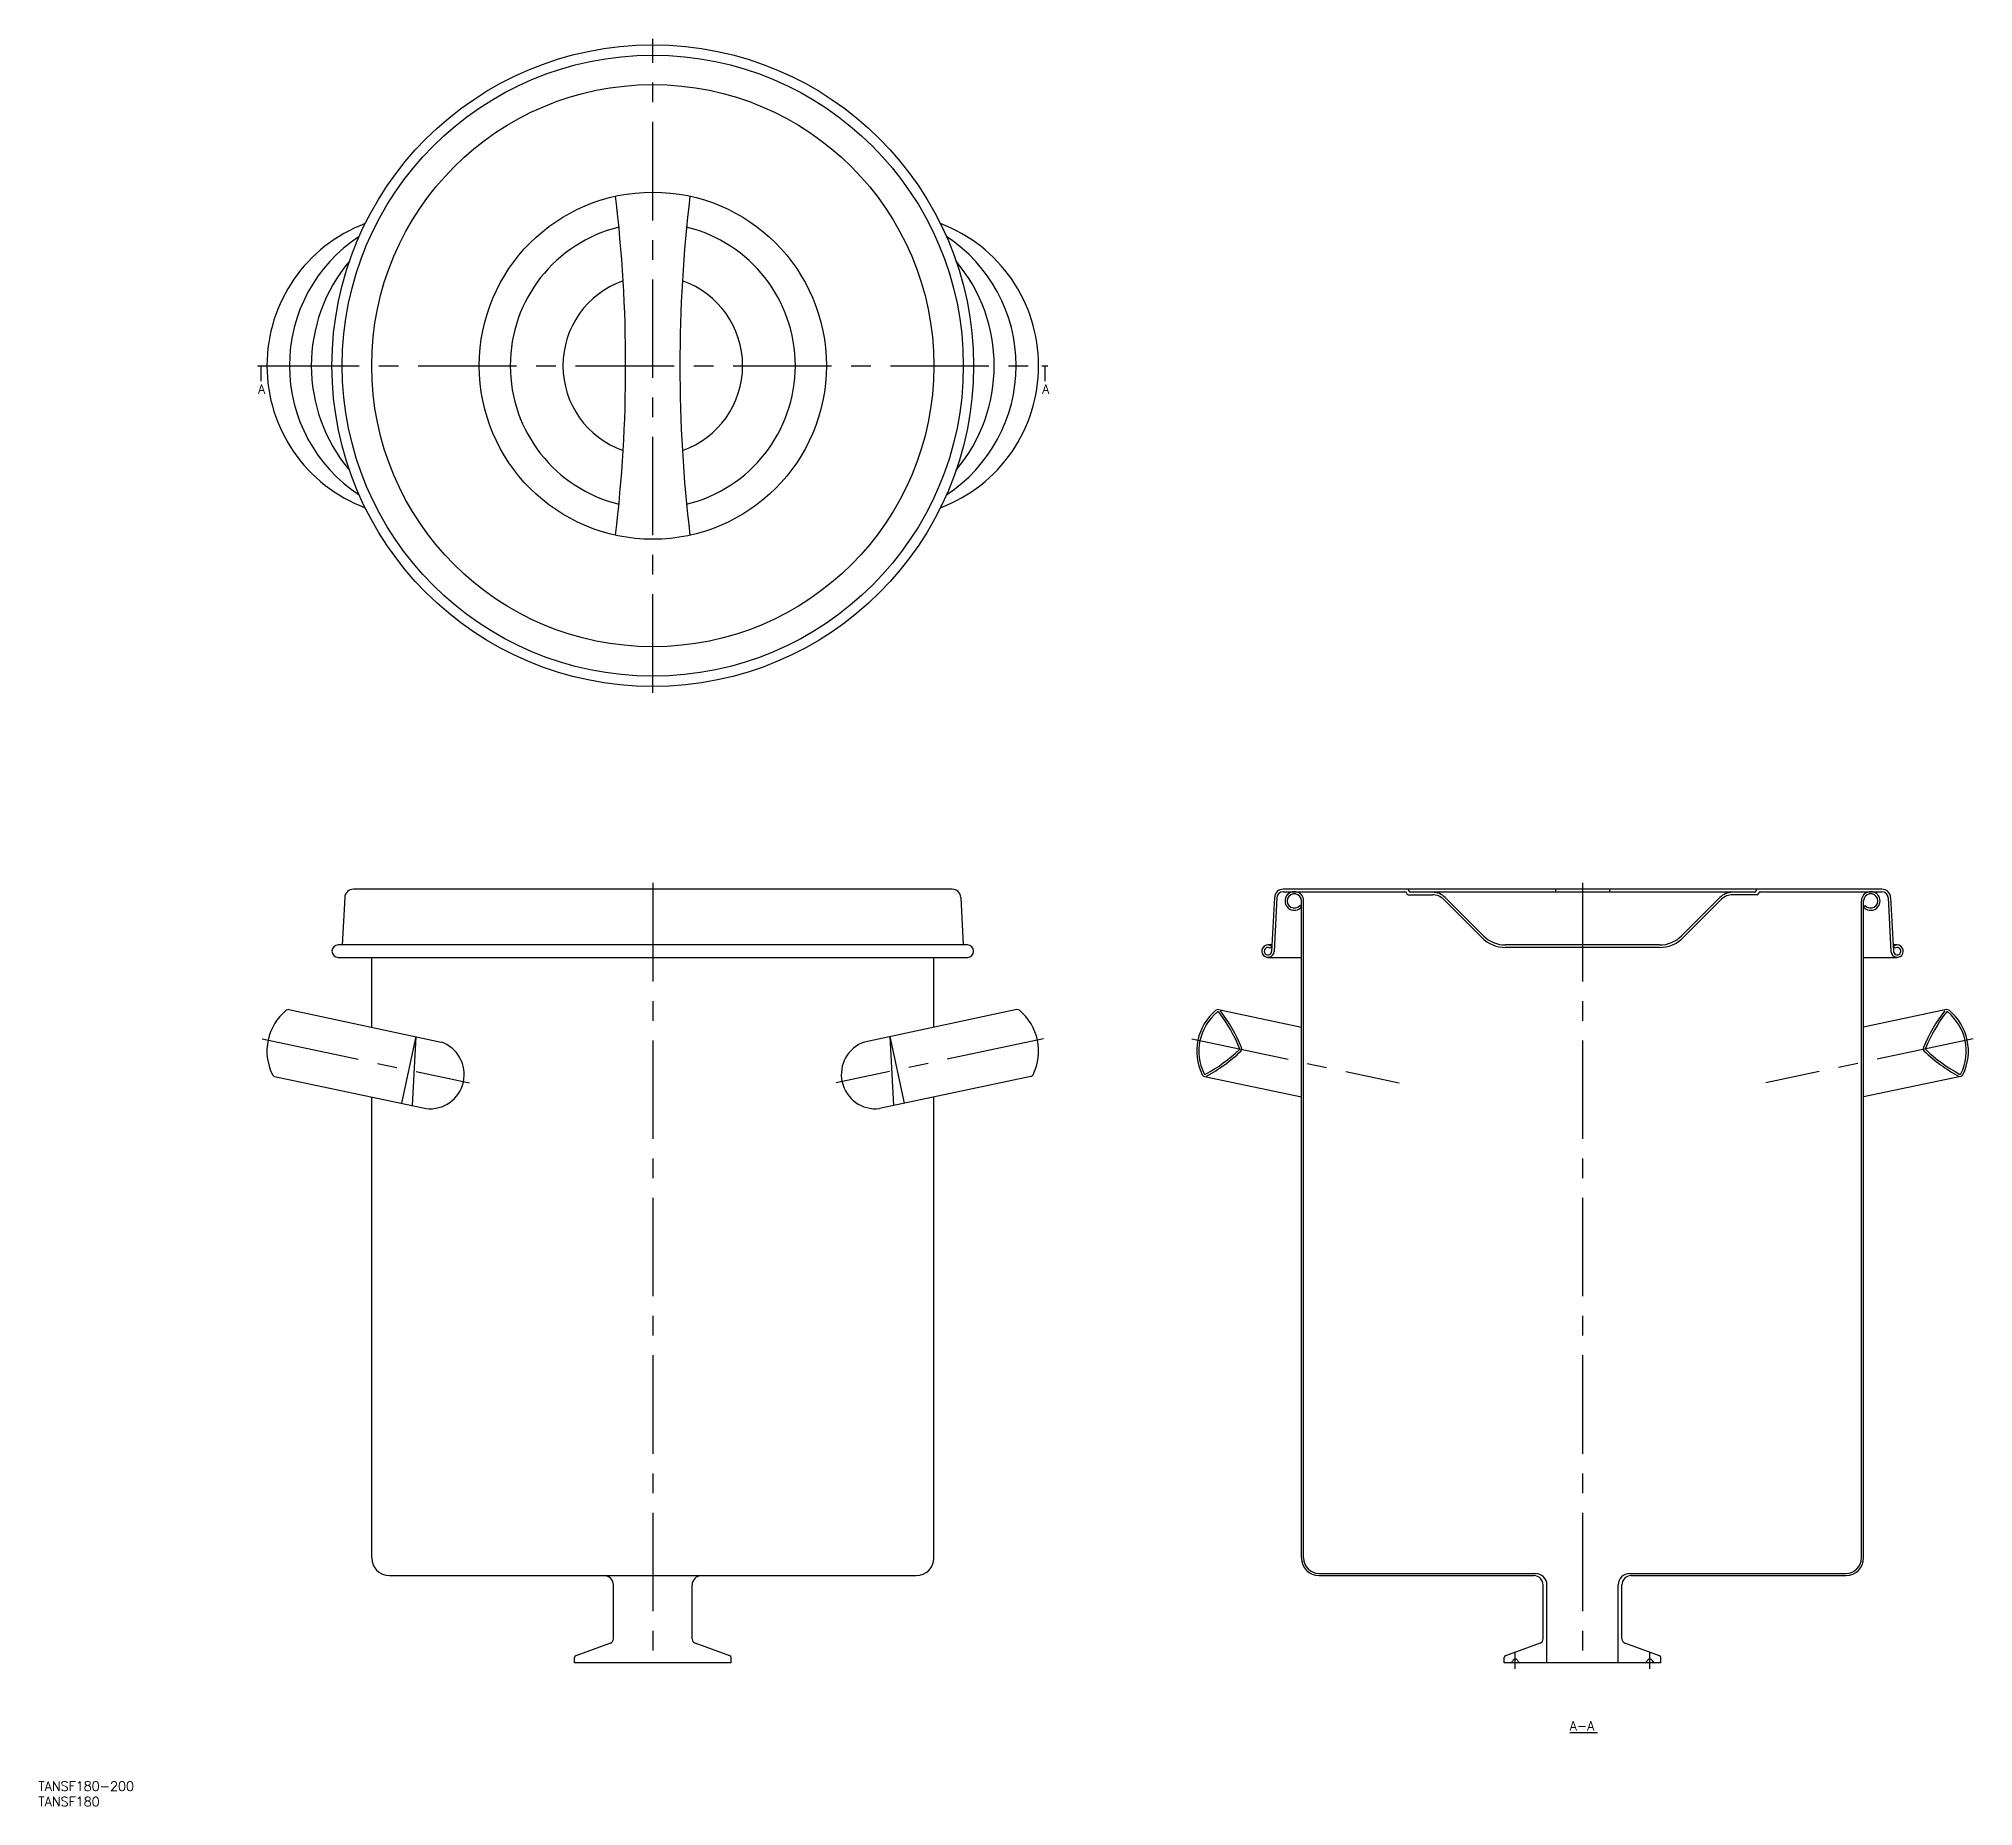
# Model space of a CAD drawing. Extents: x -198 to 426, y -465 to 106.
import ezdxf

# ---------------------------------------------------------------- set-up
doc = ezdxf.new("R2010")
doc.units = 0
doc.linetypes.add('CENTER', pattern=[50.8, 31.75, -6.35, 6.35, -6.35])
doc.layers.get('0').update_dxf_attribs({"linetype": 'CONTINUOUS'})
doc.layers.add('CENTER', color=1, linetype='CENTER')
doc.styles.get("Standard").update_dxf_attribs({"font": 'txt.shx', "height": 3, "bigfont": 'bigfont.shx'})

# ---------------------------------------------------------------- blocks, each defined once
blk = doc.blocks.new('*U2')
at = {"color": 7, "linetype": 'CONTINUOUS'}
blk.add_line((295.85, -441.02), (304.85, -441.02), dxfattribs=at)
at = {"color": 137, "linetype": 'CONTINUOUS'}
blk.add_text('A-A', height=3, dxfattribs=at).set_placement((295.85, -440.42))

msp = doc.modelspace()

# ---------------------------------------------------------------- linework, layer by layer
at = {"color": 7, "linetype": 'CONTINUOUS'}
for p, q in [((-99.4, -171.57), (-100.2, -186.92)), ((96.6, -168.92), (-96.6, -168.92)), ((99.4, -171.57), (100.2, -186.92)), ((200.6, -171.57), (199.69, -188.98)), ((201.4, -171.62), (200.49, -189.03)), ((396.6, -168.92), (203.4, -168.92)), ((203.4, -169.72), (242.7, -169.72)), ((209.3, -174.65), (208.76, -174.2)), ((209.3, -384.72), (209.3, -172.72)), ((210, -384.72), (210, -172.72)), ((243.7, -170.72), (251.6, -170.72)), ((355.5, -169.92), (244.5, -169.92)), ((255.13, -172.19), (267.51, -184.56)), ((255.7, -171.62), (268.07, -183.99)), ((291.25, -168.92), (291.25, -169.92)), ((308.75, -168.92), (308.75, -169.92)), ((344.3, -171.62), (331.93, -183.99)), ((344.87, -172.19), (332.49, -184.56)), ((356.3, -170.72), (348.4, -170.72)), ((357.3, -169.72), (396.6, -169.72)), ((390, -384.72), (390, -172.72)), ((390.7, -384.72), (390.7, -172.72)), ((390.7, -174.65), (391.24, -174.2)), ((398.6, -171.62), (399.51, -189.03)), ((399.4, -171.57), (400.31, -188.98)), ((101.51, -186.92), (-101.51, -186.92)), ((199.8, -186.92), (198.49, -186.92)), ((324.86, -186.92), (275.14, -186.92)), ((401.51, -186.92), (400.2, -186.92)), ((-101.51, -190.92), (101.51, -190.92)), ((-90.7, -213.47), (-90.7, -190.92)), ((90.7, -213.47), (90.7, -190.92)), ((198.49, -190.92), (209.3, -190.92)), ((199.26, -188), (199.77, -187.39)), ((324.86, -187.72), (275.14, -187.72)), ((390.7, -190.92), (401.51, -190.92)), ((400.74, -188), (400.23, -187.39)), ((-117.44, -207.79), (-68.31, -218.23)), ((117.44, -207.79), (68.31, -218.23)), ((182.56, -207.79), (209.3, -213.47)), ((417.44, -207.79), (390.7, -213.47)), ((-76.5, -216.49), (-81.08, -238.01)), ((-76.5, -216.49), (-77.67, -238.74)), ((76.5, -216.49), (77.67, -238.74)), ((76.5, -216.49), (81.08, -238.01)), ((-122.01, -229.31), (-73.15, -239.7)), ((122.01, -229.31), (73.15, -239.7)), ((177.99, -229.31), (209.3, -235.97)), ((422.01, -229.31), (390.7, -235.97)), ((-90.7, -384.72), (-90.7, -235.97)), ((90.7, -384.72), (90.7, -235.97)), ((-85, -390.42), (85, -390.42)), ((215, -389.72), (284.8, -389.72)), ((215, -390.42), (284.3, -390.42)), ((315.2, -389.72), (385, -389.72)), ((315.7, -390.42), (385, -390.42)), ((-12.7, -410.83), (-12.7, -393.42)), ((12.7, -410.83), (12.7, -393.42)), ((12.7, -410.83), (12.7, -393.42)), ((287.3, -410.83), (287.3, -393.42)), ((288.5, -418.52), (288.5, -393.42)), ((311.5, -418.52), (311.5, -393.42)), ((312.7, -410.83), (312.7, -393.42)), ((312.7, -410.83), (312.7, -393.42)), ((-25.25, -418.52), (-25.25, -416.84)), ((-13.67, -412.21), (-24.86, -416.28)), ((24.86, -416.28), (13.67, -412.21)), ((25.25, -418.52), (25.25, -416.84)), ((274.75, -418.52), (274.75, -416.84)), ((286.33, -412.21), (275.14, -416.28)), ((277.49, -417.88), (277.37, -418.16)), ((279.11, -417.88), (279.23, -418.16)), ((324.86, -416.28), (313.67, -412.21)), ((320.9, -417.86), (320.77, -418.16)), ((322.5, -417.86), (322.63, -418.16)), ((325.25, -418.52), (325.25, -416.84)), ((25.25, -418.52), (-25.25, -418.52)), ((325.25, -418.52), (274.75, -418.52))]:
    msp.add_line(p, q, dxfattribs=at)
at = {"color": 7}
for points in [[(-126.5, 0, 0), (-126.5, -5, 0)], [(126.5, 0, 0), (126.5, -5, 0)]]:
    msp.add_polyline3d(points, dxfattribs=at)
at = {"color": 7, "linetype": 'CONTINUOUS'}
for radius in [103.51, 100.2, 56]:
    msp.add_circle((0, 0), radius, dxfattribs=at)
at = {"color": 3, "linetype": 'CONTINUOUS'}
msp.add_circle((0, 0), 90.7, dxfattribs=at)
at = {"color": 7, "linetype": 'CONTINUOUS'}
for centre, radius, start, end in [((-470.68, 0), 461.93, 353.19944, 6.80056), ((470.68, 0), 461.93, 173.19944, 186.80056), ((-75.49, 0), 49.01, 110.68129, 249.31871), ((0, 0), 46, 103.72809, 256.27191), ((0, 0), 46, 283.72809, 76.27191), ((75.49, 0), 49.01, 290.68129, 69.31871), ((-67.47, 0), 49.79, 123.22999, 236.77001), ((67.47, 0), 49.79, 303.22999, 56.77001), ((-57.79, 0), 52.39, 139.87339, 220.12661), ((57.79, 0), 52.39, 319.87339, 40.12661), ((0, 0), 29, 109.25214, 250.74786), ((0, 0), 29, 289.25214, 70.74786), ((-96.6, -171.72), 2.8, 90, 177), ((96.6, -171.72), 2.8, 3, 90), ((203.4, -171.72), 2.8, 90, 177), ((203.4, -171.72), 2, 90, 177), ((207, -172.72), 3, 0, 320.05549), ((207, -172.72), 2.3, 0, 320.05549), ((242.7, -170.22), 0.5, 0, 90), ((243.7, -170.22), 0.5, 180, 270), ((243.5, -169.42), 0.5, 0, 90), ((244.5, -169.42), 0.5, 180, 270), ((251.6, -175.72), 5.8, 45, 90), ((251.6, -175.72), 5, 45, 90), ((348.4, -175.72), 5.8, 90, 135), ((348.4, -175.72), 5, 90, 135), ((355.5, -169.42), 0.5, 270, 0), ((356.5, -169.42), 0.5, 90, 180), ((356.3, -170.22), 0.5, 270, 0), ((357.3, -170.22), 0.5, 90, 180), ((393, -172.72), 3, 219.94451, 180), ((393, -172.72), 2.3, 219.94451, 180), ((396.6, -171.72), 2.8, 3, 90), ((396.6, -171.72), 2, 3, 90), ((-101.51, -188.92), 2, 90, 270), ((101.51, -188.92), 2, 270, 90), ((198.49, -188.92), 2, 50.1301, 357), ((275.14, -176.92), 10.8, 225, 270), ((275.14, -176.92), 10, 225, 270), ((324.86, -176.92), 10, 270, 315), ((324.86, -176.92), 10.8, 270, 315), ((401.51, -188.92), 2, 183, 129.8699), ((198.49, -188.92), 1.2, 50.1301, 357), ((401.51, -188.92), 1.2, 183, 129.8699), ((-107.46, -221.16), 17.04, 129.41991, 206.58009), ((-117.65, -208.77), 1, 78, 129.41991), ((117.65, -208.77), 1, 50.58009, 102), ((107.46, -221.16), 17.04, 333.41991, 50.58009), ((192.54, -221.16), 17.04, 129.41991, 206.58009), ((192.54, -221.16), 16.34, 129.41991, 206.58009), ((182.35, -208.77), 1, 78, 129.41991), ((182.35, -208.77), 0.3, 37.8778, 129.41991), ((143.68, -238.85), 49.3, 22.09662, 37.8778), ((143.68, -238.85), 50, 22.09662, 37.8778), ((456.32, -238.85), 50, 142.1222, 157.90338), ((456.32, -238.85), 49.3, 142.1222, 157.90338), ((417.65, -208.77), 0.3, 50.58009, 142.1222), ((417.65, -208.77), 1, 50.58009, 102), ((407.46, -221.16), 16.34, 333.41991, 50.58009), ((407.46, -221.16), 17.04, 333.41991, 50.58009), ((-71.9, -228.7), 11.07, 263.52848, 71.07294), ((71.9, -228.7), 11.07, 108.92706, 276.47152), ((155.1, -185.12), 49.3, 298.1222, 313.90338), ((155.1, -185.12), 50, 298.1222, 313.90338), ((189.08, -220.42), 0.3, 313.90338, 22.09662), ((189.08, -220.42), 1, 313.90338, 22.09662), ((410.92, -220.42), 1, 157.90338, 226.09662), ((444.9, -185.12), 50, 226.09662, 241.8778), ((410.92, -220.42), 0.3, 157.90338, 226.09662), ((444.9, -185.12), 49.3, 226.09662, 241.8778), ((-121.81, -228.33), 1, 206.58009, 258), ((121.81, -228.33), 1, 282, 333.41991), ((178.19, -228.33), 1, 206.58009, 258), ((178.19, -228.33), 0.3, 206.58009, 298.1222), ((421.81, -228.33), 0.3, 241.8778, 333.41991), ((421.81, -228.33), 1, 282, 333.41991), ((-85, -384.72), 5.7, 180, 270), ((85, -384.72), 5.7, 270, 0), ((215, -384.72), 5.7, 180, 270), ((215, -384.72), 5, 180, 270), ((385, -384.72), 5.7, 270, 0), ((385, -384.72), 5, 270, 0), ((-15.7, -393.42), 3, 0, 90), ((15.7, -393.42), 3, 90, 180), ((284.3, -393.42), 3, 0, 90), ((284.8, -393.42), 3.7, 0, 90), ((315.2, -393.42), 3.7, 90, 180), ((315.7, -393.42), 3, 90, 180), ((-14.17, -410.83), 1.47, 290, 0), ((14.17, -410.83), 1.47, 180, 250), ((285.83, -410.83), 1.47, 290, 0), ((314.17, -410.83), 1.47, 180, 250), ((-24.66, -416.84), 0.588, 110, 180), ((24.66, -416.84), 0.588, 0, 70), ((275.34, -416.84), 0.588, 110, 180), ((276.83, -417.93), 0.588, 270, 337), ((278.3, -418.23), 0.882, 23, 157), ((279.77, -417.93), 0.588, 203, 270), ((320.23, -417.93), 0.588, 270, 337), ((321.7, -418.23), 0.882, 21.63699, 158.36301), ((323.17, -417.93), 0.588, 203, 270), ((324.66, -416.84), 0.588, 0, 70)]:
    msp.add_arc(centre, radius, start, end, dxfattribs=at)
at = {"layer": 'CENTER', "color": 1, "linetype": 'CENTER'}
for p, q in [((0, -105.51), (0, 105.51)), ((-127.5, 0), (-125.5, 0)), ((-126.5, 0), (126.5, 0)), ((125.5, 0), (127.5, 0)), ((0, -166.92), (0, -420.52)), ((300, -166.92), (300, -420.52)), ((-126.08, -217.2), (-59.12, -231.43)), ((126.08, -217.2), (59.12, -231.43)), ((173.92, -217.2), (240.88, -231.43)), ((426.08, -217.2), (359.12, -231.43)), ((278.3, -420.52), (278.3, -415.34)), ((321.7, -420.52), (321.7, -415.34))]:
    msp.add_line(p, q, dxfattribs=at)

# ---------------------------------------------------------------- block references
at = {"color": 7, "linetype": 'CONTINUOUS'}
msp.add_blockref('*U2', (0, 0), dxfattribs=at)

# ---------------------------------------------------------------- texts
at = {"color": 137, "linetype": 'CONTINUOUS'}
for p in [(-127.37, -9.05), (125.63, -9.05)]:
    msp.add_text('A', height=3, dxfattribs=at).set_placement(p)
at = {"color": 7, "linetype": 'CONTINUOUS'}
for s, p in [('TANSF180-200', (-198.27, -459.84)), ('TANSF180', (-198.27, -464.84))]:
    msp.add_text(s, height=3, dxfattribs=at).set_placement(p)

doc.saveas('drawing.dxf')
